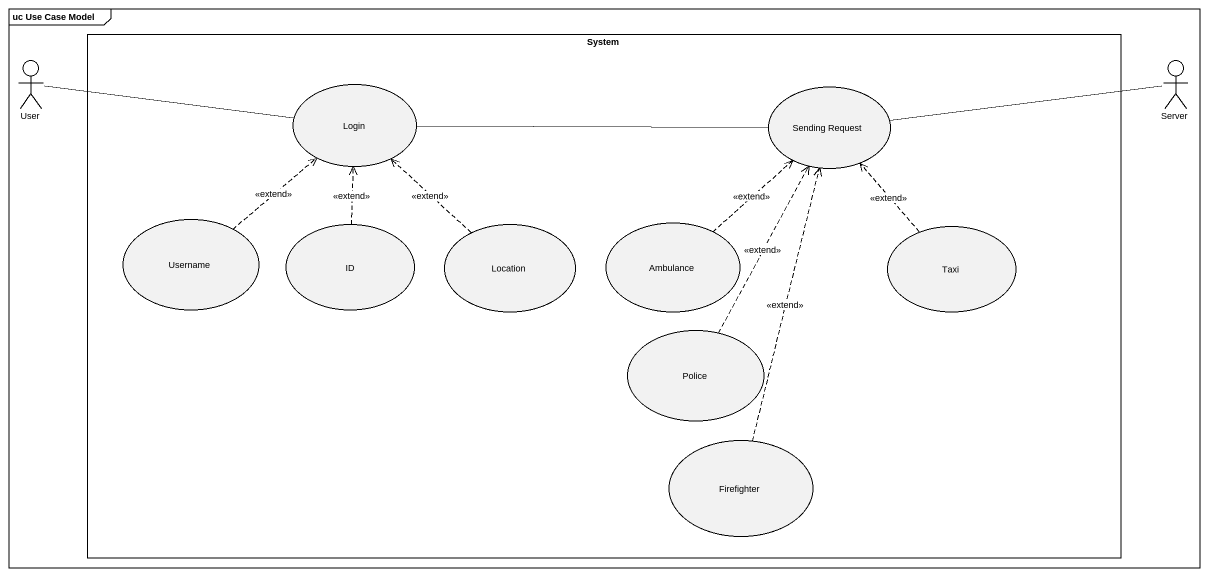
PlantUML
@startuml
mainframe uc Use Case Model
rectangle System {
  usecase Login
  usecase "Sending Request" as Sending_Request
  usecase Username
  usecase ID
  usecase Location
  usecase Ambulance
  usecase Taxi
  usecase Police
  usecase Firefighter
}
actor User
actor Server
User -right- Login
Login -right- Sending_Request
Sending_Request -right- Server
Username .up.> Login : <<extend>>
ID .up.> Login : <<extend>>
Location .up.> Login : <<extend>>
Ambulance .up.> Sending_Request : <<extend>>
Taxi .up.> Sending_Request : <<extend>>
Police .up.> Sending_Request : <<extend>>
Firefighter .up.> Sending_Request : <<extend>>
@enduml
